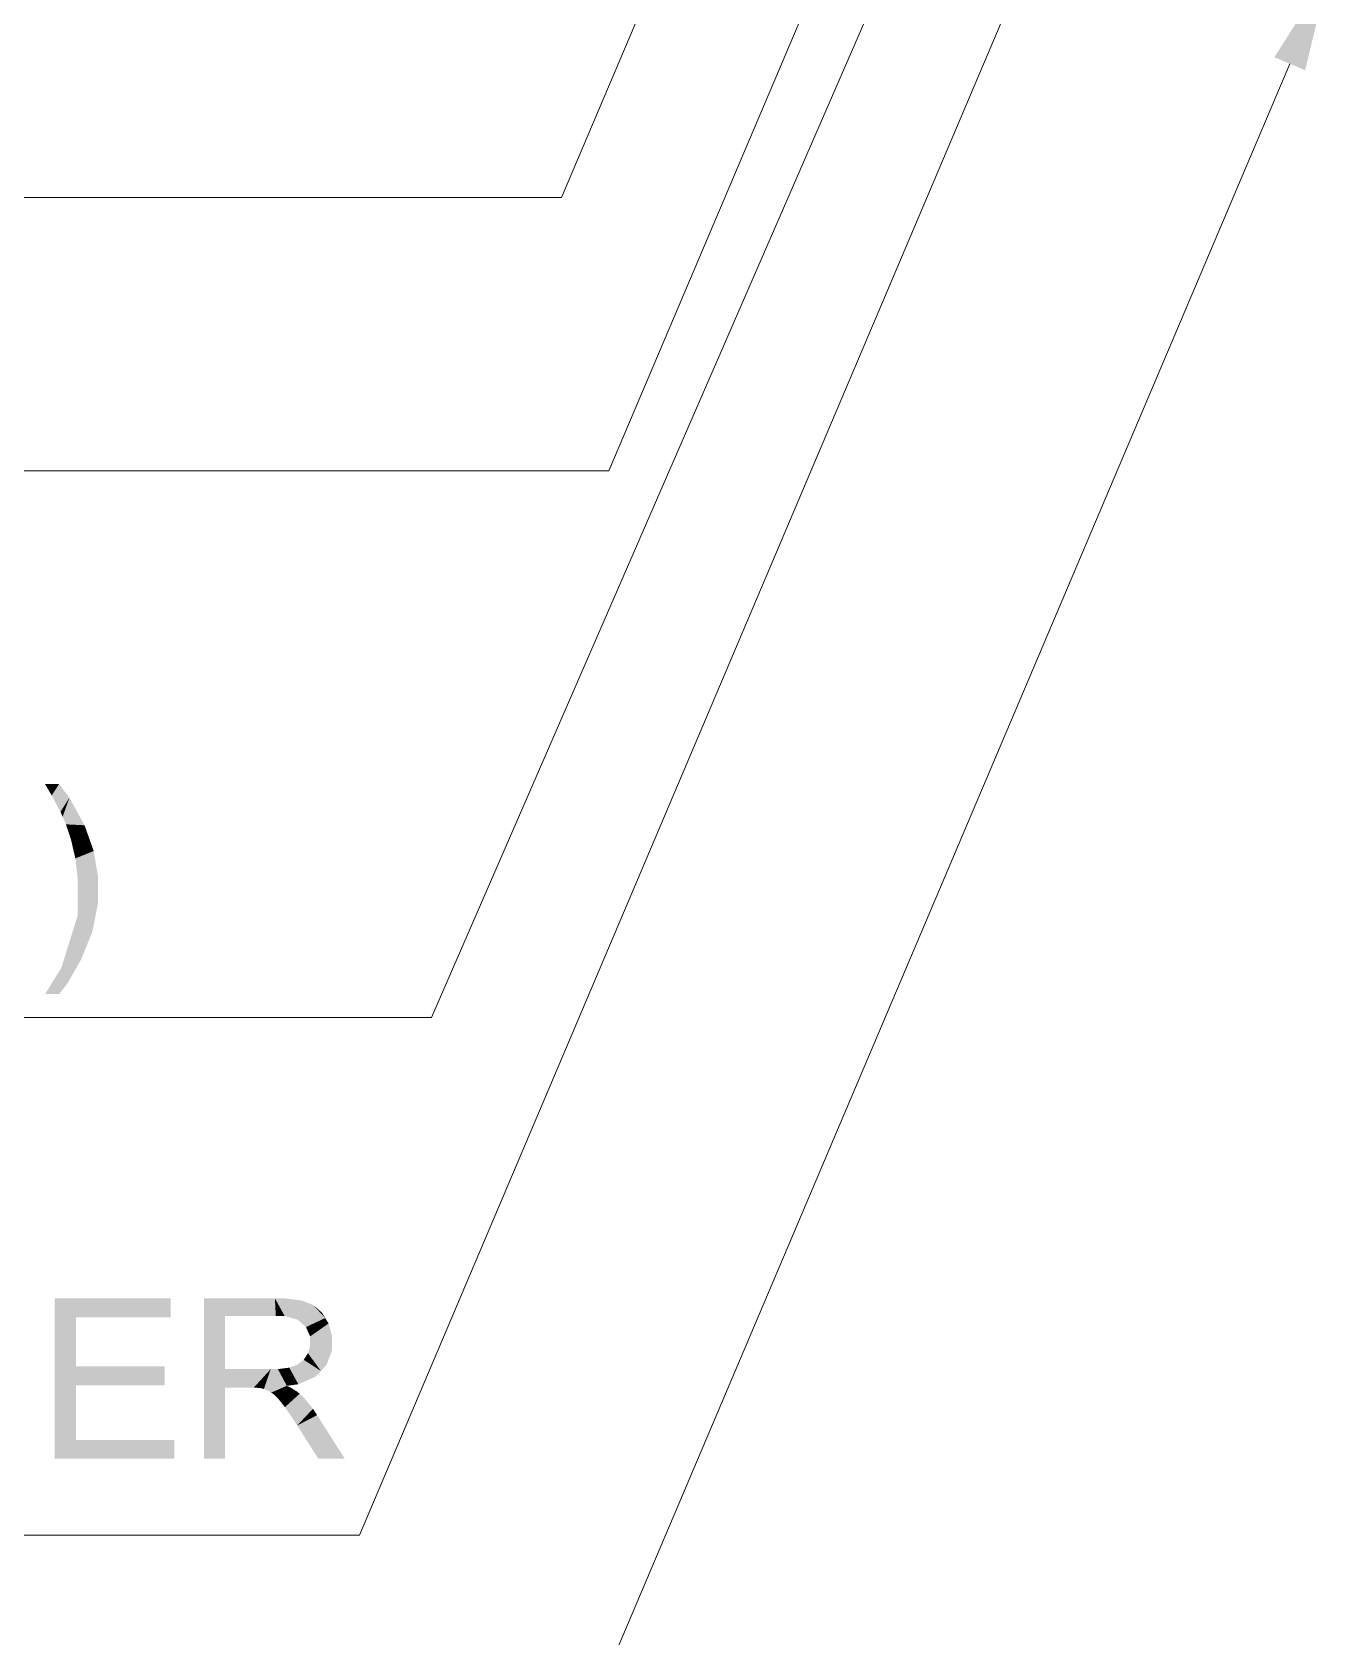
# Model space of a CAD drawing. Header units: millimetres. Extents: x 2 to 579, y 1 to 405.
# Drawn here: x 209.67 to 216.66, y 100.17 to 108.82 of the extents above; entities that cross this region are included whole.
import ezdxf

# ---------------------------------------------------------------- set-up
doc = ezdxf.new("R2010")
doc.units = ezdxf.units.MM
doc.linetypes.add('XKITLINE00', pattern=[0])
doc.layers.add('LinkedObject', color=7, linetype='Continuous', lineweight=0)

# ---------------------------------------------------------------- blocks, each defined once
blk = doc.blocks.new('*A4')
at = {"layer": 'LinkedObject'}
for color, points in [(6, [(216.5364, 108.6104), (216.3707, 108.6807), (216.6645, 109.1426)]), (7, [(209.8204, 104.7654), (209.7803, 104.7035), (209.7444, 104.7654)]), (7, [(209.7803, 104.7035), (209.8204, 104.7654), (209.8278, 104.6152)]), (7, [(209.8278, 104.6152), (209.8204, 104.7654), (209.8758, 104.6915)]), (7, [(209.8278, 104.6152), (209.8758, 104.6915), (209.8393, 104.5887)]), (7, [(209.8393, 104.5887), (209.8758, 104.6915), (209.8573, 104.5481)]), (7, [(209.8573, 104.5481), (209.8758, 104.6915), (209.9576, 104.5431)]), (7, [(209.8573, 104.5481), (209.9576, 104.5431), (209.8853, 104.4633)]), (7, [(209.8853, 104.4633), (209.9576, 104.5431), (209.9841, 104.4686)]), (7, [(209.8853, 104.4633), (209.9841, 104.4686), (209.8953, 104.4191)]), (7, [(209.8953, 104.4191), (209.9841, 104.4686), (209.908, 104.3646)]), (7, [(209.908, 104.3646), (209.9841, 104.4686), (210.0068, 104.4044)]), (7, [(209.908, 104.3646), (210.0068, 104.4044), (209.9206, 104.2548)]), (7, [(209.9206, 104.2548), (210.0068, 104.4044), (210.0295, 104.2701)]), (7, [(209.9206, 104.1995), (210.0295, 104.2701), (210.0295, 104.2)]), (7, [(209.9206, 104.2548), (210.0295, 104.2701), (209.9206, 104.1995)]), (7, [(209.9206, 104.1995), (210.0295, 104.2), (209.9206, 104.0578)]), (7, [(210.0295, 104.1205), (209.9206, 104.0578), (210.0295, 104.2)]), (7, [(209.999, 103.9668), (209.9206, 104.0578), (210.0295, 104.1205)]), (7, [(209.9206, 104.0578), (209.9685, 103.8926), (209.8325, 103.7749)]), (7, [(209.9685, 103.8926), (209.9206, 104.0578), (209.999, 103.9668)]), (7, [(209.8325, 103.7749), (209.9685, 103.8926), (209.864, 103.6889)]), (7, [(209.864, 103.6889), (209.9685, 103.8926), (209.9381, 103.8184)]), (7, [(209.8325, 103.7749), (209.864, 103.6889), (209.7444, 103.6335)]), (7, [(209.7444, 103.6335), (209.864, 103.6889), (209.8204, 103.6335)]), (7, [(209.9109, 101.6278), (209.7969, 101.1302), (209.7969, 101.9942)]), (7, [(209.9109, 101.6278), (209.7969, 101.9942), (209.9109, 101.8922)]), (7, [(210.4215, 101.8922), (209.7969, 101.9942), (210.4215, 101.9942)]), (7, [(209.9109, 101.8922), (209.7969, 101.9942), (210.4215, 101.8922)]), (7, [(210.7153, 101.6132), (210.6013, 101.1302), (210.6013, 101.9942)]), (7, [(210.6013, 101.9942), (210.7153, 101.8991), (210.7153, 101.6132)]), (7, [(210.9883, 101.8991), (210.6013, 101.9942), (210.9836, 101.9942)]), (7, [(210.7153, 101.8991), (210.6013, 101.9942), (210.9883, 101.8991)]), (7, [(210.9836, 101.9942), (211.0363, 101.8991), (210.9883, 101.8991)]), (7, [(211.1289, 101.9825), (210.9836, 101.9942), (211.0413, 101.9942)]), (7, [(211.1589, 101.9709), (210.9836, 101.9942), (211.1289, 101.9825)]), (7, [(211.1065, 101.8794), (210.9836, 101.9942), (211.1589, 101.9709)]), (7, [(211.0363, 101.8991), (210.9836, 101.9942), (211.1065, 101.8794)]), (7, [(211.1589, 101.9709), (211.1288, 101.8596), (211.1065, 101.8794)]), (7, [(211.1889, 101.9593), (211.1288, 101.8596), (211.1589, 101.9709)]), (7, [(211.1288, 101.8596), (211.1889, 101.9593), (211.151, 101.8399)]), (7, [(211.151, 101.8399), (211.1889, 101.9593), (211.2548, 101.8887)]), (7, [(211.2548, 101.8887), (211.1889, 101.9593), (211.2369, 101.9182)]), (7, [(211.2548, 101.8887), (211.1732, 101.7895), (211.151, 101.8399)]), (7, [(211.2728, 101.8592), (211.1732, 101.7895), (211.2548, 101.8887)]), (7, [(211.2907, 101.7941), (211.1732, 101.7895), (211.2728, 101.8592)]), (7, [(211.1617, 101.6991), (211.2907, 101.7584), (211.2313, 101.6035)]), (7, [(211.1732, 101.7379), (211.2907, 101.7584), (211.1617, 101.6991)]), (7, [(211.2907, 101.7584), (211.1732, 101.7895), (211.2907, 101.7941)]), (7, [(211.1732, 101.7895), (211.2907, 101.7584), (211.1732, 101.7588)]), (7, [(211.2907, 101.7584), (211.1732, 101.7379), (211.1732, 101.7588)]), (7, [(211.2313, 101.6035), (211.2907, 101.7584), (211.261, 101.635)]), (7, [(211.261, 101.635), (211.2907, 101.7584), (211.2907, 101.7125)]), (7, [(211.1502, 101.6813), (211.2313, 101.6035), (211.1388, 101.6634)]), (7, [(211.1617, 101.6991), (211.2313, 101.6035), (211.1502, 101.6813)]), (7, [(209.9109, 101.5259), (209.7969, 101.1302), (209.9109, 101.6278)]), (7, [(210.3896, 101.5259), (209.9109, 101.6278), (210.3896, 101.6278)]), (7, [(209.9109, 101.5259), (209.9109, 101.6278), (210.3896, 101.5259)]), (7, [(210.7153, 101.6132), (210.7153, 101.5138), (210.6013, 101.1302)]), (7, [(210.8477, 101.5138), (210.7153, 101.6132), (210.9607, 101.6132)]), (7, [(210.7153, 101.5138), (210.7153, 101.6132), (210.8477, 101.5138)]), (7, [(210.8477, 101.5138), (210.9607, 101.6132), (210.8697, 101.5138)]), (7, [(210.8697, 101.5138), (210.9607, 101.6132), (210.9015, 101.5117)]), (7, [(210.9015, 101.5117), (210.9607, 101.6132), (210.9112, 101.5097)]), (7, [(210.9112, 101.5097), (210.9607, 101.6132), (210.9245, 101.5064)]), (7, [(210.9245, 101.5064), (210.9607, 101.6132), (210.9505, 101.495)]), (7, [(210.9505, 101.495), (210.9607, 101.6132), (210.9998, 101.6132)]), (7, [(210.9505, 101.495), (210.9998, 101.6132), (210.9633, 101.4867)]), (7, [(210.9998, 101.6132), (211.0477, 101.5233), (210.9633, 101.4867)]), (7, [(211.061, 101.6213), (211.0477, 101.5233), (210.9998, 101.6132)]), (7, [(211.0477, 101.5233), (211.061, 101.6213), (211.1098, 101.5318)]), (7, [(211.0831, 101.6294), (211.2313, 101.6035), (211.061, 101.6213)]), (7, [(211.2016, 101.5719), (211.061, 101.6213), (211.2313, 101.6035)]), (7, [(211.1098, 101.5318), (211.061, 101.6213), (211.2016, 101.5719)]), (7, [(211.1052, 101.6375), (211.2313, 101.6035), (211.0831, 101.6294)]), (7, [(211.2313, 101.6035), (211.1052, 101.6375), (211.1388, 101.6634)]), (7, [(209.9109, 101.2321), (209.7969, 101.1302), (209.9109, 101.5259)]), (7, [(210.6013, 101.1302), (210.7153, 101.5138), (210.7153, 101.1302)]), (7, [(210.9633, 101.4867), (211.0477, 101.5233), (210.9761, 101.4785)]), (7, [(211.0477, 101.5233), (211.0051, 101.4496), (210.9761, 101.4785)]), (7, [(211.0704, 101.5124), (211.0051, 101.4496), (211.0477, 101.5233)]), (7, [(211.0051, 101.4496), (211.0704, 101.5124), (211.0213, 101.429)]), (7, [(211.0213, 101.429), (211.0704, 101.5124), (211.0374, 101.4084)]), (7, [(211.0374, 101.4084), (211.0704, 101.5124), (211.1166, 101.4803)]), (7, [(211.1166, 101.4803), (211.0704, 101.5124), (211.1048, 101.4909)]), (7, [(211.1166, 101.4803), (211.0786, 101.3488), (211.0374, 101.4084)]), (7, [(211.1416, 101.4573), (211.0786, 101.3488), (211.1166, 101.4803)]), (7, [(211.1889, 101.3999), (211.0786, 101.3488), (211.1416, 101.4573)]), (7, [(211.0786, 101.3488), (211.1889, 101.3999), (211.1036, 101.3099)]), (7, [(211.1036, 101.3099), (211.1889, 101.3999), (211.2111, 101.3654)]), (7, [(211.1036, 101.3099), (211.2111, 101.3654), (211.2178, 101.1302)]), (7, [(211.2178, 101.1302), (211.2111, 101.3654), (211.3605, 101.1302)]), (7, [(209.7969, 101.1302), (209.9109, 101.2321), (210.4414, 101.1302)]), (7, [(210.4414, 101.1302), (209.9109, 101.2321), (210.4414, 101.2321)])]:
    blk.add_hatch(color=color, dxfattribs=at).paths.add_polyline_path(points, flags=17)
at = {"layer": 'LinkedObject', "color": 6, "linetype": 'XKITLINE00', "lineweight": 0}
for p, q in [((215.5947, 110.5093), (211.4392, 100.7192)), ((214.7409, 110.2038), (211.827, 103.5079)), ((214.3613, 110.1713), (212.7831, 106.4531)), ((213.431, 110.0534), (212.5279, 107.9259)), ((216.4535, 108.6455), (212.1633, 98.5382)), ((212.5279, 107.9259), (202.9863, 107.9259)), ((212.7831, 106.4531), (199.1547, 106.4531)), ((211.827, 103.5079), (192.2586, 103.5079)), ((211.4392, 100.7192), (198.4845, 100.7192))]:
    blk.add_line(p, q, dxfattribs=at)

msp = doc.modelspace()

# ---------------------------------------------------------------- block references
at = {"lineweight": 0}
msp.add_blockref('*A4', (0, 0), dxfattribs=at)

doc.saveas('drawing.dxf')
